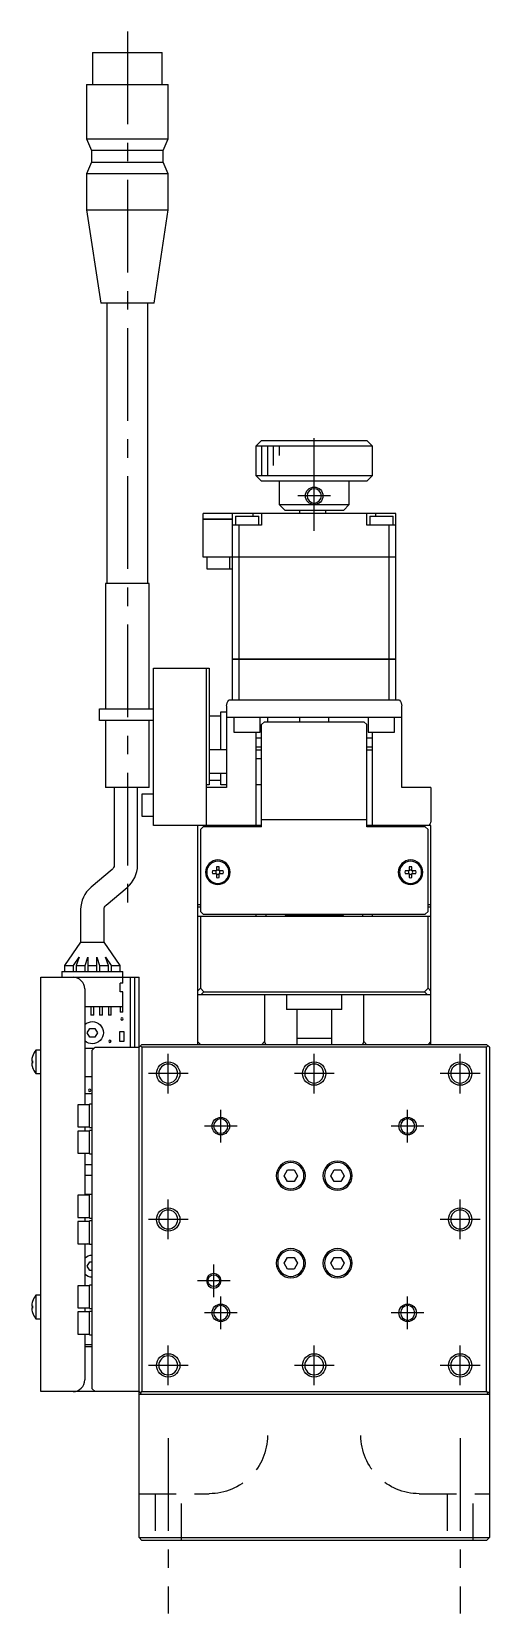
# Model space of a CAD drawing. Extents: x 0 to 759, y -8 to 648.
# Drawn here: x 287.4 to 365.8, y -2.5 to 268.5 of the extents above; entities that cross this region are included whole.
import ezdxf

# ---------------------------------------------------------------- set-up
doc = ezdxf.new("R2010")
doc.units = 0
doc.header["$LTSCALE"] = 0.5
doc.linetypes.add('CENTER', pattern=[50.8, 31.75, -6.35, 6.35, -6.35])
doc.linetypes.add('DASHED', pattern=[19.05, 12.7, -6.35])
for name, color, linetype in [('MSM_CENTER', 1, 'CENTER'), ('MSM_CONTINUOUS', 7, 'CONTINUOUS'), ('MSM_DASHED', 4, 'DASHED'), ('MSM_NARROW', 5, 'CONTINUOUS')]:
    doc.layers.add(name, color=color, linetype=linetype)

msp = doc.modelspace()

# ---------------------------------------------------------------- linework, layer by layer
at = {"layer": 'MSM_CENTER'}
for p, q in [((303.8, 268.55), (303.8, 117.45)), ((335.8, 183), (335.8, 201)), ((338.6, 189), (333, 189)), ((310.8, 86.6), (310.8, 93.4)), ((335.8, 86.6), (335.8, 93.4)), ((360.8, 86.6), (360.8, 93.4)), ((314.2, 90), (307.4, 90)), ((339.2, 90), (332.4, 90)), ((364.2, 90), (357.4, 90)), ((319.8, 78.2), (319.8, 83.8)), ((351.8, 78.2), (351.8, 83.8)), ((322.6, 81), (317, 81)), ((354.6, 81), (349, 81)), ((310.8, 61.6), (310.8, 68.4)), ((360.8, 61.6), (360.8, 68.4)), ((314.2, 65), (307.4, 65)), ((364.2, 65), (357.4, 65)), ((318.6, 51.7), (318.6, 57.3)), ((321.4, 54.5), (315.8, 54.5)), ((319.8, 46.2), (319.8, 51.8)), ((351.8, 46.2), (351.8, 51.8)), ((322.6, 49), (317, 49)), ((354.6, 49), (349, 49)), ((310.8, 36.6), (310.8, 43.4)), ((335.8, 36.6), (335.8, 43.4)), ((360.8, 36.6), (360.8, 43.4)), ((314.2, 40), (307.4, 40)), ((339.2, 40), (332.4, 40)), ((364.2, 40), (357.4, 40)), ((310.8, 27.5), (310.8, -2.5)), ((360.8, 27.5), (360.8, -2.5))]:
    msp.add_line(p, q, dxfattribs=at)
at = {"layer": 'MSM_CONTINUOUS'}
for p, q in [((297.85, 265), (309.75, 265)), ((297.85, 265), (297.85, 259.5)), ((309.75, 259.5), (309.75, 265)), ((296.8, 259.5), (310.8, 259.5)), ((296.8, 259.5), (296.8, 250.2)), ((310.8, 250.2), (310.8, 259.5)), ((296.8, 250.2), (310.8, 250.2)), ((296.8, 250.2), (297.65, 248.2)), ((309.95, 248.2), (310.8, 250.2)), ((309.95, 248.2), (297.65, 248.2)), ((297.65, 248.2), (297.65, 246.2)), ((309.95, 246.2), (309.95, 248.2)), ((297.65, 246.2), (296.8, 244.2)), ((310.8, 244.2), (296.8, 244.2)), ((296.8, 244.2), (296.8, 238)), ((297.65, 246.2), (309.95, 246.2)), ((310.8, 244.2), (309.95, 246.2)), ((310.8, 238), (310.8, 244.2)), ((296.8, 238), (310.8, 238)), ((296.8, 238), (299.23, 222)), ((308.37, 222), (310.8, 238)), ((308.37, 222), (299.23, 222)), ((300.3, 222), (300.3, 174)), ((307.3, 174), (307.3, 222)), ((326.8, 198.5), (325.8, 197.5)), ((326.8, 198.5), (344.8, 198.5)), ((345.8, 197.5), (344.8, 198.5)), ((325.8, 197.5), (325.8, 192.5)), ((345.8, 197.5), (325.8, 197.5)), ((345.8, 192.5), (345.8, 197.5)), ((325.8, 192.5), (326.8, 191.5)), ((325.8, 192.5), (345.8, 192.5)), ((344.8, 191.5), (345.8, 192.5)), ((344.8, 191.5), (326.8, 191.5)), ((329.8, 191.5), (329.8, 187.5)), ((341.8, 187.5), (341.8, 191.5)), ((329.8, 187.5), (341.8, 187.5)), ((330.8, 186.5), (329.8, 187.5)), ((341.8, 187.5), (340.8, 186.5)), ((349.8, 186), (316.8, 186)), ((316.8, 185), (316.8, 186)), ((316.8, 185), (321.8, 185)), ((316.8, 178.5), (316.8, 184.99)), ((321.8, 184.99), (316.8, 184.99)), ((316.81, 185), (316.81, 184.99)), ((321.8, 178.5), (321.8, 186)), ((322.3, 185.5), (322.3, 184)), ((322.3, 185.5), (326.3, 185.5)), ((325.3, 186), (325.3, 185.5)), ((326.3, 184), (326.3, 185.5)), ((326.8, 186), (326.8, 184)), ((340.8, 186.5), (330.8, 186.5)), ((333.3, 186.5), (333.3, 186)), ((337.8, 186), (337.8, 186.5)), ((344.8, 184), (344.8, 186)), ((345.3, 185.5), (349.3, 185.5)), ((345.3, 185.5), (345.3, 184)), ((346.3, 186), (346.3, 185.5)), ((349.3, 184), (349.3, 185.5)), ((349.8, 178.5), (349.8, 186)), ((326.8, 184), (321.8, 184)), ((322.95, 178.5), (322.95, 184)), ((349.8, 184), (344.8, 184)), ((348.64, 178.5), (348.64, 184)), ((349.8, 178.5), (316.8, 178.5)), ((317.4, 178.5), (317.4, 176.5)), ((317.4, 176.5), (321.8, 176.5)), ((317.8, 178.49), (317.8, 178.5)), ((349.8, 178.49), (317.8, 178.49)), ((320.4, 178.49), (320.4, 178.5)), ((321.3, 178.49), (321.3, 176.5)), ((321.5, 178.49), (321.5, 178.5)), ((321.8, 161), (321.8, 178.49)), ((321.81, 178.5), (321.81, 178.49)), ((322.95, 161), (322.95, 178.49)), ((322.96, 178.5), (322.96, 178.49)), ((348.64, 178.5), (348.64, 178.49)), ((348.64, 161), (348.64, 178.49)), ((349.79, 178.5), (349.79, 178.49)), ((349.8, 161), (349.8, 178.49)), ((307.55, 174), (300.05, 174)), ((300.05, 174), (300.05, 152.5)), ((307.55, 152.5), (307.55, 174)), ((321.8, 161), (349.8, 161)), ((349.8, 160.99), (321.8, 160.99)), ((321.8, 154), (321.8, 160.99)), ((321.81, 161), (321.81, 160.99)), ((322.95, 154), (322.95, 160.99)), ((322.96, 161), (322.96, 160.99)), ((348.64, 161), (348.64, 160.99)), ((348.64, 154), (348.64, 160.99)), ((349.79, 161), (349.79, 160.99)), ((349.8, 154), (349.8, 160.99)), ((308.3, 132.5), (308.3, 159.5)), ((308.3, 159.5), (317.8, 159.5)), ((317.3, 159.5), (317.3, 132.5)), ((317.8, 159.5), (317.8, 139.5)), ((299.05, 150.5), (299.05, 152.5)), ((299.05, 152.5), (308.3, 152.5)), ((319.8, 152), (320.8, 152)), ((319.8, 145.5), (319.8, 152)), ((320.8, 153), (320.8, 139)), ((350.41, 154), (321.18, 154)), ((350.8, 139), (350.8, 153)), ((308.3, 150.5), (299.05, 150.5)), ((300.05, 150.5), (300.05, 139)), ((307.55, 139), (307.55, 150.5)), ((319.8, 151.25), (317.8, 151.25)), ((350.8, 151), (320.8, 151)), ((322.05, 151), (322.05, 148.5)), ((326.55, 148.5), (326.55, 151)), ((327.3, 150.3), (326.8, 149.8)), ((326.8, 132.3), (326.8, 149.8)), ((327.3, 150.3), (344.3, 150.3)), ((327.8, 151), (327.8, 150.3)), ((333.3, 151), (333.3, 150.3)), ((338.3, 150.3), (338.3, 151)), ((344.8, 149.8), (344.3, 150.3)), ((344.8, 132.3), (344.8, 149.8)), ((345.05, 151), (345.05, 148.5)), ((349.55, 148.5), (349.55, 151)), ((322.05, 148.5), (326.55, 148.5)), ((325.8, 148.5), (325.8, 132.3)), ((326.8, 147.5), (325.8, 147.5)), ((345.8, 147.5), (344.8, 147.5)), ((345.05, 148.5), (349.55, 148.5)), ((345.8, 132.3), (345.8, 148.5)), ((320.8, 145.5), (317.8, 145.5)), ((325.8, 146), (326.8, 146)), ((325.8, 145.5), (326.8, 145.5)), ((325.8, 144), (326.8, 144)), ((344.8, 146), (345.8, 146)), ((344.8, 145.5), (345.8, 145.5)), ((317.8, 141.5), (320.8, 141.5)), ((319.8, 139.5), (319.8, 141.5)), ((307.55, 139), (300.05, 139)), ((301.54, 139), (301.54, 125.72)), ((305.54, 125.72), (305.54, 139)), ((317.8, 139.5), (317.3, 139.5)), ((320.8, 139), (317.3, 139)), ((319.8, 140.25), (317.8, 140.25)), ((320.8, 139.5), (319.8, 139.5)), ((326.8, 139.5), (325.8, 139.5)), ((355.8, 139), (350.8, 139)), ((355.8, 139), (355.8, 133.5)), ((306.3, 137.9), (306.3, 134.1)), ((308.3, 137.9), (306.3, 137.9)), ((306.3, 134.1), (308.3, 134.1)), ((344.8, 133.5), (326.8, 133.5)), ((326.8, 132.5), (308.3, 132.5)), ((315.8, 132.5), (315.8, 95)), ((316.8, 132.3), (316.3, 131.8)), ((316.3, 131.8), (316.3, 117.8)), ((326.8, 132.3), (316.8, 132.3)), ((355.8, 132.5), (344.8, 132.5)), ((354.8, 132.3), (344.8, 132.3)), ((355.3, 131.8), (354.8, 132.3)), ((355.3, 117.8), (355.3, 131.8)), ((355.8, 95), (355.8, 132.5)), ((301.18, 124.95), (297.58, 121.93)), ((319.06, 124.74), (318.38, 124.74)), ((319.06, 125.42), (319.06, 124.74)), ((319.54, 124.74), (319.54, 125.42)), ((320.22, 124.74), (319.54, 124.74)), ((352.06, 124.74), (351.38, 124.74)), ((352.06, 125.42), (352.06, 124.74)), ((352.54, 124.74), (352.54, 125.42)), ((353.22, 124.74), (352.54, 124.74)), ((318.38, 124.26), (319.06, 124.26)), ((319.06, 124.26), (319.06, 123.58)), ((319.54, 123.58), (319.54, 124.26)), ((319.54, 124.26), (320.22, 124.26)), ((351.38, 124.26), (352.06, 124.26)), ((352.06, 124.26), (352.06, 123.58)), ((352.54, 123.58), (352.54, 124.26)), ((352.54, 124.26), (353.22, 124.26)), ((300.15, 118.87), (303.76, 121.89)), ((295.8, 118.1), (295.8, 112.5)), ((299.8, 112.5), (299.8, 118.1)), ((315.8, 119), (316.3, 119)), ((316.3, 118.5), (315.8, 118.5)), ((315.8, 117), (355.8, 117)), ((316.3, 117.8), (316.8, 117.3)), ((316.3, 117), (316.3, 104.61)), ((316.8, 117.3), (354.8, 117.3)), ((325.8, 117.3), (325.8, 117)), ((327.55, 117), (327.55, 117.3)), ((330.8, 117.3), (330.8, 117.2)), ((330.8, 117.2), (331, 117)), ((330.8, 117.2), (340.8, 117.2)), ((340.6, 117), (340.8, 117.2)), ((340.8, 117.2), (340.8, 117.3)), ((344.05, 117.3), (344.05, 117)), ((345.8, 117), (345.8, 117.3)), ((354.8, 117.3), (355.3, 117.8)), ((355.3, 119), (355.8, 119)), ((355.8, 118.5), (355.3, 118.5)), ((355.3, 104.61), (355.3, 117)), ((295.8, 112.5), (293.05, 108.5)), ((295.8, 112.5), (299.8, 112.5)), ((302.55, 108.5), (299.8, 112.5)), ((293.05, 108.5), (294.55, 108.5)), ((293.05, 108.5), (293.05, 107.5)), ((294.55, 108.5), (295.55, 109.95)), ((294.55, 107.5), (294.55, 108.5)), ((295.55, 109.95), (295.05, 108.5)), ((295.05, 108.5), (296.55, 108.5)), ((295.05, 108.5), (295.05, 107.5)), ((296.55, 108.5), (297.05, 109.95)), ((296.55, 107.5), (296.55, 108.5)), ((297.05, 109.95), (297.05, 107.5)), ((297.05, 108.5), (298.55, 108.5)), ((298.55, 109.95), (299.05, 108.5)), ((298.55, 107.5), (298.55, 109.95)), ((299.05, 108.5), (300.55, 108.5)), ((299.05, 108.5), (299.05, 107.5)), ((300.05, 109.95), (301.05, 108.5)), ((300.55, 108.5), (300.05, 109.95)), ((300.55, 107.5), (300.55, 108.5)), ((301.05, 108.5), (302.55, 108.5)), ((301.05, 108.5), (301.05, 107.5)), ((302.55, 107.5), (302.55, 108.5)), ((289, 35.5), (289, 106.5)), ((289, 106.5), (305.8, 106.5)), ((292.55, 107.5), (303.05, 107.5)), ((292.55, 107.5), (292.55, 106.5)), ((303.05, 105.5), (303.05, 107.5)), ((304.3, 106.5), (304.3, 94.5)), ((305, 106.5), (305, 94.5)), ((305.8, 10.5), (305.8, 106.5)), ((296.5, 104.5), (296.5, 84.65)), ((302.55, 104), (302.55, 105.5)), ((303.05, 105.5), (302.55, 105.5)), ((303.05, 104), (302.55, 104)), ((303.05, 100.5), (303.05, 104)), ((315.8, 104.11), (316.3, 104.61)), ((355.8, 103.5), (315.8, 103.5)), ((316.3, 104.61), (316.91, 104)), ((316.91, 104), (316.41, 103.5)), ((316.91, 104), (354.68, 104)), ((327.31, 103.5), (327.31, 95.5)), ((331.05, 103.5), (331.05, 101)), ((340.55, 101), (340.55, 103.5)), ((344.28, 95.5), (344.28, 103.5)), ((354.68, 104), (355.3, 104.61)), ((355.18, 103.5), (354.68, 104)), ((355.3, 104.61), (355.8, 104.11)), ((296.5, 101.5), (303.05, 101.5)), ((296.55, 100), (296.55, 101.5)), ((297.55, 101.5), (297.55, 100)), ((298.05, 100), (298.05, 101.5)), ((299.05, 101.5), (299.05, 100)), ((299.55, 100), (299.55, 101.5)), ((300.55, 101.5), (300.55, 100)), ((301.05, 100), (301.05, 101.5)), ((302.55, 101.5), (302.55, 100.5)), ((303.05, 100.5), (302.55, 100.5)), ((340.55, 101), (331.05, 101)), ((332.8, 101), (332.8, 95)), ((338.8, 95), (338.8, 101)), ((296.55, 100), (296.5, 100)), ((296.93, 97), (297.36, 97.75)), ((297.36, 97.75), (298.23, 97.75)), ((298.05, 100), (297.55, 100)), ((298.23, 97.75), (298.66, 97)), ((299.55, 100), (299.05, 100)), ((301.05, 100), (300.55, 100)), ((297.36, 96.25), (296.93, 97)), ((298.23, 96.25), (297.36, 96.25)), ((298.66, 97), (298.23, 96.25)), ((302.48, 97.14), (302.48, 95.54)), ((303.28, 97.14), (302.48, 97.14)), ((302.48, 95.54), (303.28, 95.54)), ((303.28, 95.54), (303.28, 97.14)), ((306.3, 95), (306.05, 94.75)), ((306.3, 95), (365.3, 95)), ((316.3, 95), (315.8, 95.5)), ((327.31, 95.5), (326.81, 95)), ((327.49, 95), (327.31, 95.5)), ((338.8, 96), (332.8, 96)), ((344.28, 95.5), (344.1, 95)), ((344.78, 95), (344.28, 95.5)), ((355.8, 95.5), (355.3, 95)), ((365.55, 94.75), (365.3, 95)), ((287.41, 92.2), (287.54, 92.2)), ((287.54, 92.95), (287.54, 92.93)), ((287.54, 92.2), (287.54, 91.8)), ((288.1, 94), (288.1, 90)), ((289, 94), (288.1, 94)), ((296.5, 94.35), (298.14, 94.35)), ((298.3, 94.5), (297.8, 94)), ((297.8, 36), (297.8, 94)), ((298.3, 94.5), (305.8, 94.5)), ((306.05, 94.75), (305.8, 94.5)), ((306.3, 94.5), (306.05, 94.75)), ((306.3, 94.5), (306.3, 35.5)), ((365.3, 94.5), (306.3, 94.5)), ((365.55, 94.75), (365.3, 94.5)), ((365.3, 35.5), (365.3, 94.5)), ((365.8, 94.5), (365.55, 94.75)), ((365.8, 94.5), (365.8, 10.5)), ((287.54, 91.8), (287.41, 91.8)), ((287.54, 91.07), (287.54, 91.05)), ((288.1, 90), (289, 90)), ((297.8, 89.45), (296.5, 89.45)), ((297.3, 84.65), (295.3, 84.65)), ((295.3, 84.65), (295.3, 80.85)), ((297.8, 86.5), (296.5, 86.5)), ((297.8, 84.75), (297.3, 84.75)), ((297.3, 80.75), (297.3, 84.75)), ((295.3, 80.85), (297.3, 80.85)), ((297.3, 80.15), (295.3, 80.15)), ((295.3, 80.15), (295.3, 76.35)), ((296.5, 80.85), (296.5, 80.15)), ((297.3, 80.75), (297.8, 80.75)), ((297.8, 80.25), (297.3, 80.25)), ((297.3, 76.25), (297.3, 80.25)), ((295.3, 76.35), (297.3, 76.35)), ((296.5, 76.35), (296.5, 69.15)), ((297.3, 76.25), (297.8, 76.25)), ((296.5, 74.42), (297.8, 74.42)), ((330.64, 72.5), (331.22, 73.5)), ((331.22, 73.5), (332.37, 73.5)), ((332.37, 73.5), (332.95, 72.5)), ((338.64, 72.5), (339.22, 73.5)), ((339.22, 73.5), (340.37, 73.5)), ((340.37, 73.5), (340.95, 72.5)), ((297.8, 72.54), (296.5, 72.54)), ((331.22, 71.5), (330.64, 72.5)), ((332.37, 71.5), (331.22, 71.5)), ((332.95, 72.5), (332.37, 71.5)), ((339.22, 71.5), (338.64, 72.5)), ((340.37, 71.5), (339.22, 71.5)), ((340.95, 72.5), (340.37, 71.5)), ((297.3, 69.15), (295.3, 69.15)), ((295.3, 69.15), (295.3, 65.35)), ((296.5, 69.34), (297.8, 69.34)), ((297.8, 69.25), (297.3, 69.25)), ((297.3, 65.25), (297.3, 69.25)), ((295.3, 65.35), (297.3, 65.35)), ((296.5, 65.35), (296.5, 64.65)), ((297.3, 65.25), (297.8, 65.25)), ((297.3, 64.65), (295.3, 64.65)), ((295.3, 64.65), (295.3, 60.85)), ((297.8, 64.75), (297.3, 64.75)), ((297.3, 60.75), (297.3, 64.75)), ((295.3, 60.85), (297.3, 60.85)), ((296.5, 60.85), (296.5, 53.65)), ((297.3, 60.75), (297.8, 60.75)), ((296.93, 57), (297.36, 57.75)), ((297.36, 56.25), (296.93, 57)), ((297.36, 57.75), (297.8, 57.75)), ((330.64, 57.5), (331.22, 58.5)), ((331.22, 56.5), (330.64, 57.5)), ((331.22, 58.5), (332.37, 58.5)), ((332.37, 58.5), (332.95, 57.5)), ((332.95, 57.5), (332.37, 56.5)), ((338.64, 57.5), (339.22, 58.5)), ((339.22, 56.5), (338.64, 57.5)), ((339.22, 58.5), (340.37, 58.5)), ((340.37, 58.5), (340.95, 57.5)), ((340.95, 57.5), (340.37, 56.5)), ((297.8, 56.25), (297.36, 56.25)), ((332.37, 56.5), (331.22, 56.5)), ((340.37, 56.5), (339.22, 56.5)), ((288.1, 52), (288.1, 48)), ((289, 52), (288.1, 52)), ((297.3, 53.65), (295.3, 53.65)), ((295.3, 53.65), (295.3, 49.85)), ((297.3, 49.75), (297.3, 53.75)), ((297.8, 53.75), (297.3, 53.75)), ((287.41, 50.2), (287.54, 50.2)), ((287.54, 49.8), (287.41, 49.8)), ((287.54, 50.95), (287.54, 50.93)), ((287.54, 50.2), (287.54, 49.8)), ((287.54, 49.07), (287.54, 49.05)), ((295.3, 49.85), (297.3, 49.85)), ((297.3, 49.15), (295.3, 49.15)), ((295.3, 49.15), (295.3, 45.35)), ((296.5, 49.85), (296.5, 49.15)), ((297.3, 49.75), (297.8, 49.75)), ((297.8, 49.25), (297.3, 49.25)), ((297.3, 45.25), (297.3, 49.25)), ((288.1, 48), (289, 48)), ((295.3, 45.35), (297.3, 45.35)), ((296.5, 45.35), (296.5, 37.5)), ((297.8, 43.5), (296.5, 43.5)), ((297.3, 45.25), (297.8, 45.25)), ((297.8, 43.2), (296.5, 43.2)), ((305.8, 35.5), (289, 35.5)), ((297.8, 36), (298.3, 35.5)), ((305.8, 35.5), (306.3, 35)), ((306.05, 35.25), (306.3, 35.5)), ((306.3, 35.5), (365.3, 35.5)), ((365.3, 35.5), (365.55, 35.25)), ((365.3, 35), (365.55, 35.25)), ((365.55, 35.25), (365.8, 35.5)), ((365.8, 35), (305.8, 35)), ((305.8, 10.5), (365.8, 10.5)), ((305.8, 10.5), (306.3, 10)), ((365.3, 10), (306.3, 10)), ((365.3, 10), (365.8, 10.5))]:
    msp.add_line(p, q, dxfattribs=at)
at = {"layer": 'MSM_CONTINUOUS', "extrusion": (0, 0, -1)}
for centre, radius in [((-335.8, 189), 1.23), ((-319.3, 124.5), 2.1), ((-319.3, 124.5), 1.9), ((-352.3, 124.5), 2.1), ((-352.3, 124.5), 1.9), ((-302.88, 99.36), 0.2), ((-300.8, 95.54), 0.2), ((-310.8, 90), 1.62), ((-335.8, 90), 1.62), ((-360.8, 90), 1.62), ((-297.33, 87.13), 0.2), ((-319.8, 81), 1.23), ((-351.8, 81), 1.23), ((-331.8, 72.5), 2.5), ((-331.8, 72.5), 2.25), ((-339.8, 72.5), 2.5), ((-339.8, 72.5), 2.25), ((-310.8, 65), 1.62), ((-360.8, 65), 1.62), ((-331.8, 57.5), 2.5), ((-331.8, 57.5), 2.25), ((-339.8, 57.5), 2.5), ((-339.8, 57.5), 2.25), ((-319.8, 49), 1.23), ((-351.8, 49), 1.23), ((-310.8, 40), 1.62), ((-335.8, 40), 1.62), ((-360.8, 40), 1.62)]:
    msp.add_circle(centre, radius, dxfattribs=at)
at = {"layer": 'MSM_CONTINUOUS'}
msp.add_circle((318.6, 54.5), 1.01, dxfattribs=at)
at = {"layer": 'MSM_CONTINUOUS', "extrusion": (0, 0, -1)}
for centre, radius, start, end in [((-322.3, 153), 1.5, 0, 41.8103), ((-349.3, 153), 1.5, 138.1897, 180), ((-354.3, 133.5), 1.5, 180, 221.8103), ((-300.54, 125.72), 1, 180, 230), ((-300.8, 118.1), 1, 0, 50), ((-297.8, 97), 1.9, 46.8264, 313.1736), ((-297.16, 60.95), 0.2, 227.5458, 331.6406), ((-297.8, 57), 1.9, 46.8264, 90), ((-297.8, 57), 1.9, 270.0001, 313.1736)]:
    msp.add_arc(centre, radius, start, end, dxfattribs=at)
at = {"layer": 'MSM_CONTINUOUS'}
for centre, radius, start, end in [((300.54, 125.72), 5, 310, 360), ((319.3, 124.5), 0.95, 165.3667, 194.6333), ((319.3, 124.5), 0.365, 138.8496, 221.1504), ((319.3, 124.5), 0.95, 75.3667, 104.6333), ((319.3, 124.5), 0.365, 48.8496, 131.1504), ((319.3, 124.5), 0.365, 318.8496, 41.1504), ((319.3, 124.5), 0.95, 345.3667, 14.6333), ((352.3, 124.5), 0.95, 165.3667, 194.6333), ((352.3, 124.5), 0.365, 138.8496, 221.1504), ((352.3, 124.5), 0.95, 75.3667, 104.6333), ((352.3, 124.5), 0.365, 48.8496, 131.1504), ((352.3, 124.5), 0.365, 318.8496, 41.1504), ((352.3, 124.5), 0.95, 345.3667, 14.6333), ((319.3, 124.5), 0.365, 228.8496, 311.1504), ((319.3, 124.5), 0.95, 255.3667, 284.6333), ((352.3, 124.5), 0.365, 228.8496, 311.1504), ((352.3, 124.5), 0.95, 255.3667, 284.6333), ((300.8, 118.1), 5, 130, 180), ((294.5, 104.5), 2, 0, 90), ((290.6, 92), 3.19, 163.0947, 176.4096), ((290.6, 92), 3.2, 141.3178, 162.73), ((290.6, 92), 3.19, 183.5904, 196.9053), ((290.6, 92), 3.2, 197.27, 218.6822), ((290.6, 50), 3.2, 141.3178, 162.73), ((290.6, 50), 3.19, 163.0947, 176.4096), ((290.6, 50), 3.19, 183.5904, 196.9053), ((290.6, 50), 3.2, 197.27, 218.6822), ((294.5, 37.5), 2, 270, 0)]:
    msp.add_arc(centre, radius, start, end, dxfattribs=at)
at = {"layer": 'MSM_DASHED'}
for p, q in [((305.8, 18), (317.8, 18)), ((308.55, 18), (308.55, 10)), ((313.05, 10), (313.05, 18)), ((353.8, 18), (365.8, 18)), ((358.55, 18), (358.55, 10)), ((363.05, 10), (363.05, 18))]:
    msp.add_line(p, q, dxfattribs=at)
at = {"layer": 'MSM_DASHED', "extrusion": (0, 0, -1)}
for centre, start, end in [((-317.8, 28), 180, 270), ((-353.8, 28), 270, 0)]:
    msp.add_arc(centre, 10, start, end, dxfattribs=at)
at = {"layer": 'MSM_NARROW'}
for p, q in [((326.8, 197.5), (326.8, 192.5)), ((327.8, 197.5), (327.8, 192.5)), ((328.8, 197.5), (328.8, 194.2)), ((329.8, 197.5), (329.8, 195.9))]:
    msp.add_line(p, q, dxfattribs=at)
for centre, radius in [((335.8, 189), 1.5), ((310.8, 90), 2), ((335.8, 90), 2), ((360.8, 90), 2), ((319.8, 81), 1.5), ((351.8, 81), 1.5), ((310.8, 65), 2), ((360.8, 65), 2), ((319.8, 49), 1.5), ((351.8, 49), 1.5), ((310.8, 40), 2), ((335.8, 40), 2), ((360.8, 40), 2)]:
    msp.add_circle(centre, radius, dxfattribs=at)
at = {"layer": 'MSM_NARROW', "extrusion": (0, 0, -1)}
msp.add_circle((-318.6, 54.5), 1.25, dxfattribs=at)

doc.saveas('drawing.dxf')
